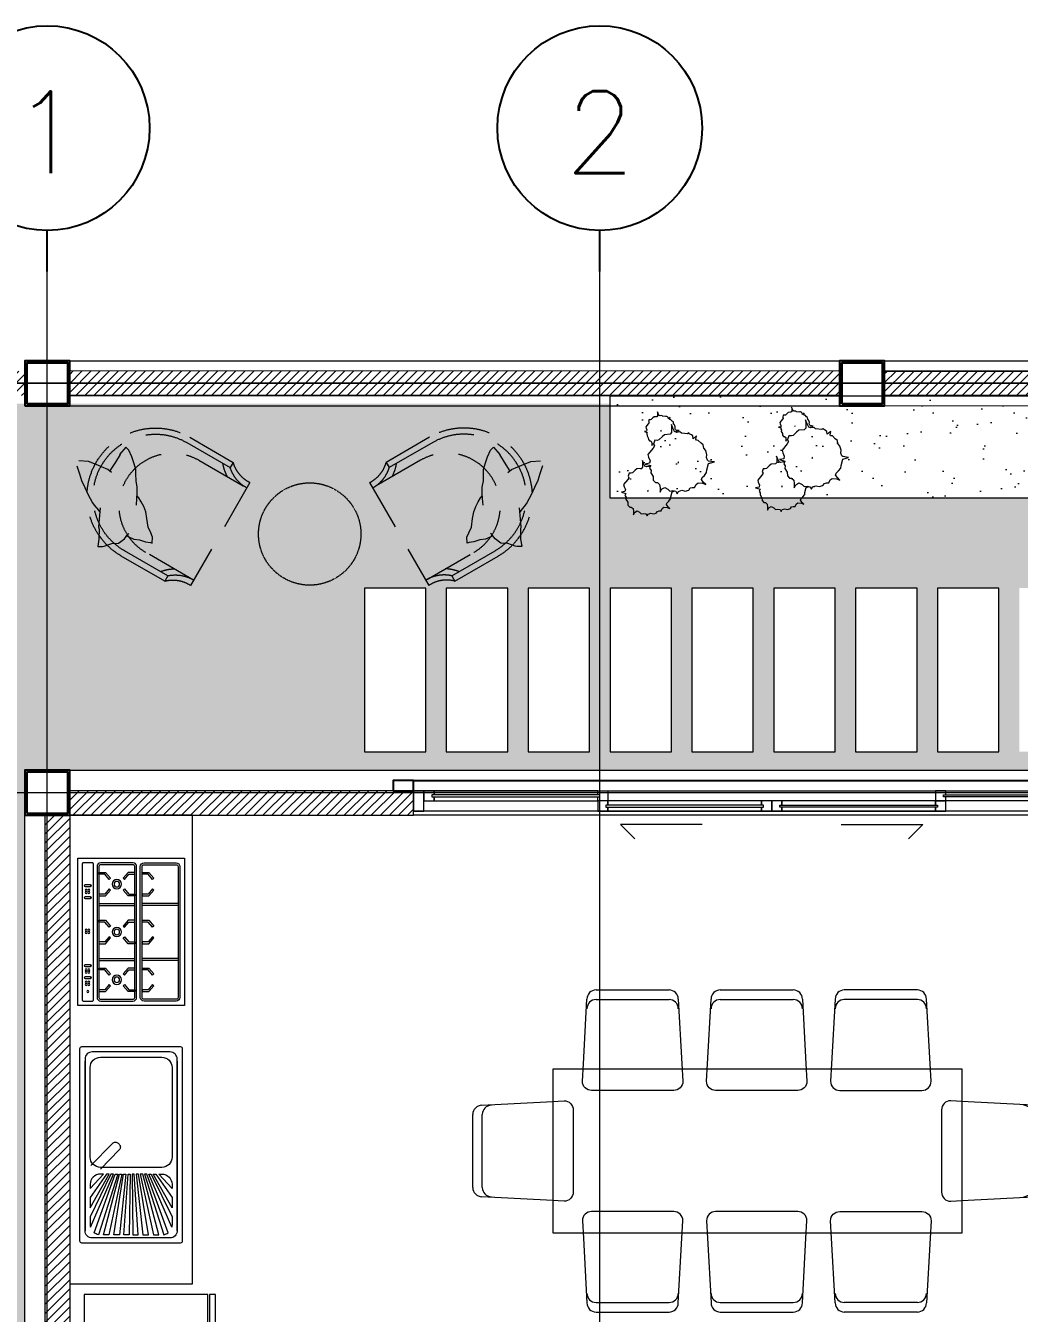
# Model space of a CAD drawing. Header units: millimetres. Extents: x 0 to 71617, y -15450 to 30894.
# Drawn here: x 20402 to 25256, y 24604 to 30894 of the extents above; entities that cross this region are included whole.
import ezdxf
from ezdxf.enums import TextEntityAlignment as Align

# ---------------------------------------------------------------- set-up
doc = ezdxf.new("R2010")
doc.units = ezdxf.units.MM
doc.linetypes.add('CENTER2', pattern=[1.125, 0.75, -0.125, 0.125, -0.125])
doc.linetypes.add('HIDDEN', pattern=[0.375, 0.25, -0.125])
for name, color, linetype, lineweight in [('A-elevation 0.1(8)', 251, 'Continuous', 9), ('axis', 40, 'CENTER2', 5), ('Brick Wall', 33, 'Continuous', 15), ('DIM2', 4, 'Continuous', 5), ('Furniture', 36, 'Continuous', 5), ('Hatch', 8, 'Continuous', 5), ('LINE-DETAIL-SAKURA', 2, 'Continuous', 30), ('Sanitary', 141, 'Continuous', 5), ('tree', 251, 'Continuous', 0), ('Wall Brick', 5, 'Continuous', 15), ('Window', 133, 'Continuous', 5)]:
    doc.layers.add(name, color=color, linetype=linetype, lineweight=lineweight)
for name, color, linetype in [('COL', 5, 'Continuous'), ('DIM', 4, 'Continuous'), ('DIMS-BUBL-005', 5, 'Continuous'), ('DIMS-BUBL-008', 250, 'Continuous'), ('Wall', 7, 'Continuous'), ('WINDOW-PLAN-SWING', 8, 'Continuous')]:
    doc.layers.add(name, color=color, linetype=linetype)
doc.styles.add('SIMPLEX', font='simplex.shx')

# ---------------------------------------------------------------- blocks, each defined once
blk = doc.blocks.new('A$C2BA96DE4')
at = {"layer": 'Furniture', "linetype": 'HIDDEN'}
for p, q in [((0.3649, 0.3351), (0.1199, 0.335)), ((0.1199, 0.335), (0.12, 0.305)), ((0, 0.29), (0, -0.29)), ((0.27, 0.26), (0, 0.2599)), ((0.365, 0.3051), (0.12, 0.305)), ((0.563, 0.1112), (0.591, 0.1317)), ((0.591, 0.1317), (0.6115, 0.1373)), ((0.6115, 0.1373), (0.6115, 0.1373)), ((0.6115, 0.1373), (0.6208, 0.0907)), ((0.5034, 0.0478), (0.5146, 0.0665)), ((0.5146, 0.0665), (0.5351, 0.087)), ((0.5351, 0.087), (0.563, 0.1112)), ((0.6208, 0.0907), (0.6177, 0.091)), ((0.6177, 0.091), (0.6195, 0.0481)), ((0.4661, -0.0044), (0.4866, 0.0198)), ((0.4866, 0.0198), (0.5034, 0.0478)), ((0.6195, 0.0481), (0.6223, -0.0039)), ((0.3911, -0.0706), (0.4127, -0.0569)), ((0.4127, -0.0569), (0.4324, -0.0451)), ((0.4251, -0.0827), (0.44, -0.0529)), ((0.4324, -0.0451), (0.4442, -0.0411)), ((0.44, -0.0529), (0.4512, -0.0305)), ((0.4512, -0.0305), (0.4661, -0.0044)), ((0.6102, -0.0059), (0.6326, -0.0022)), ((0.6326, -0.0022), (0.6662, -0.006)), ((0.6662, -0.006), (0.6867, -0.0078)), ((0.6867, -0.0078), (0.7342, -0.0145)), ((0.7342, -0.0145), (0.7771, -0.035)), ((0.7734, -0.0611), (0.7417, -0.0891)), ((0.3223, -0.1473), (0.3478, -0.1139)), ((0.3478, -0.1139), (0.3694, -0.0883)), ((0.3694, -0.0883), (0.3911, -0.0706)), ((0.7175, -0.1133), (0.6858, -0.1338)), ((0.7417, -0.0891), (0.7175, -0.1133)), ((0.2652, -0.2044), (0.279, -0.1788)), ((0.279, -0.1788), (0.2967, -0.165)), ((0.2967, -0.165), (0.3223, -0.1473)), ((0.5722, -0.182), (0.5482, -0.2322)), ((0.6038, -0.186), (0.5739, -0.1972)), ((0.6168, -0.1804), (0.6038, -0.186)), ((0.6578, -0.1543), (0.6168, -0.1804)), ((0.6858, -0.1338), (0.6578, -0.1543)), ((0.2751, -0.2063), (0.2652, -0.2044)), ((0.2967, -0.2162), (0.2751, -0.2063)), ((0.3272, -0.2224), (0.2967, -0.2162)), ((0.3528, -0.2322), (0.3272, -0.2224)), ((0.3803, -0.2361), (0.3528, -0.2322)), ((0.3915, -0.2356), (0.3803, -0.2361)), ((0.3901, -0.2263), (0.3882, -0.2204)), ((0.3941, -0.2539), (0.3901, -0.2263)), ((0.5482, -0.2322), (0.5325, -0.2676)), ((0.5739, -0.1972), (0.5609, -0.2028)), ((0, -0.2599), (0.2701, -0.2599)), ((0.12, -0.305), (0.365, -0.3049)), ((0.12, -0.305), (0.1201, -0.335)), ((0.4079, -0.2873), (0.3941, -0.2539)), ((0.4361, -0.3049), (0.4079, -0.2873)), ((0.4617, -0.3345), (0.4361, -0.3049)), ((0.5246, -0.2755), (0.501, -0.3187)), ((0.5325, -0.2676), (0.5246, -0.2755)), ((0.1201, -0.335), (0.3651, -0.3349)), ((0.4676, -0.3404), (0.4617, -0.3345)), ((0.4873, -0.3522), (0.4676, -0.3404)), ((0.4892, -0.3502), (0.4873, -0.3522)), ((0.501, -0.3187), (0.4892, -0.3502))]:
    blk.add_line(p, q, dxfattribs=at)
for centre, radius, start, end in [((0.0102, 0.4452), 0.1555, 266.23287, 314.89682), ((0.365, 0.0001), 0.335, 270.0088, 90.0088), ((0.0036, 0.4324), 0.1725, 268.78188, 312.39358), ((0.0036, 0.4324), 0.2025, 301.61384, 321.01583), ((0.2701, 0), 0.2599, 270.0088, 90.0088), ((0.365, 0.0001), 0.305, 270.0088, 90.0088), ((0.0038, -0.4324), 0.1725, 47.62402, 91.23572), ((0.0103, -0.4452), 0.1555, 45.12078, 93.78473), ((0.0038, -0.4324), 0.2025, 39.00177, 58.40376)]:
    blk.add_arc(centre, radius, start, end, dxfattribs=at)
blk = doc.blocks.new('ergh')
at = {"layer": 'Furniture'}
for p, q in [((12.813, 138.169, 0), (12.813, 138.769, 0)), ((12.813, 138.769, 0), (12.8436, 138.769, 0)), ((12.8436, 138.769, 0), (12.8436, 138.169, 0)), ((12.8511, 138.169, 0), (12.8511, 138.769, 0)), ((12.8511, 138.769, 0), (13.4559, 138.769, 0)), ((13.4559, 138.769, 0), (13.4559, 138.169, 0)), ((12.813, 138.2187, 0), (12.7821, 138.2187, 0)), ((12.7821, 138.2187, 0), (12.7821, 138.1939, 0)), ((12.7821, 138.1939, 0), (12.813, 138.1939, 0)), ((12.813, 138.1939, 0), (12.813, 138.2187, 0)), ((12.8436, 138.169, 0), (12.813, 138.169, 0)), ((13.4559, 138.169, 0), (12.8511, 138.169, 0))]:
    blk.add_line(p, q, dxfattribs=at)
blk = doc.blocks.new('qrwet')
at = {"layer": 'Furniture', "linetype": 'ByBlock', "elevation": 0}
for points in [[(12.4751, 139.3926), (12.4751, 140.3326, 0.414214), (12.4651, 140.3426), (11.9851, 140.3426, 0.414214), (11.9751, 140.3326), (11.9751, 139.3926, 0.414214), (11.9851, 139.3826), (12.4651, 139.3826, 0.414214)], [(12.1264, 140.0054), (12.0251, 140.2149), (12.0251, 140.2526, -0.061214), (12.0266, 140.2647), (12.1386, 140.0054)], [(12.0658, 140.3017, 0.121125), (12.044, 140.2918), (12.1479, 140.0054), (12.1601, 140.0054)], [(12.3845, 140.3017, -0.121125), (12.4062, 140.2918), (12.3024, 140.0054), (12.2901, 140.0054)], [(12.3239, 140.0054), (12.4251, 140.2149), (12.4251, 140.2526, 0.061214), (12.4236, 140.2647), (12.3116, 140.0054)], [(12.0251, 140.0554), (12.0251, 140.0757), (12.0895, 140.0054), (12.0751, 140.0054, -0.414214)], [(12.4251, 140.0554), (12.4251, 140.0757), (12.3607, 140.0054), (12.3751, 140.0054, 0.414214)], [(12.4251, 139.4846), (12.4251, 139.9226, 0.414214), (12.3751, 139.9726), (12.0751, 139.9726, 0.414214), (12.0251, 139.9226), (12.0251, 139.4846, 0.414214), (12.0751, 139.4346), (12.3751, 139.4346, 0.414214)]]:
    blk.add_lwpolyline(points, format="xyb", close=True, dxfattribs=at)
for points in [[(12.4501, 139.4546), (12.4501, 140.2826, 0.414214), (12.4151, 140.3176), (12.0351, 140.3176, 0.414214), (12.0001, 140.2826), (12.0001, 139.4546)], [(12.4501, 140.2826), (12.4501, 139.4436, -0.414214), (12.4151, 139.4086), (12.0351, 139.4086, -0.414214), (12.0001, 139.4436), (12.0001, 140.2826)], [(12.0281, 139.9641), (12.1341, 139.8555, 0.414214), (12.1624, 139.8551), (12.1665, 139.8592, 0.414214), (12.1669, 139.8874), (12.0753, 139.9813, 0.414214)]]:
    blk.add_lwpolyline(points, format="xyb", dxfattribs=at)
for points in [[(12.1801, 140.0054), (12.1162, 140.3026), (12.0901, 140.3026), (12.1679, 140.0054)], [(12.2001, 140.0054), (12.1685, 140.3026), (12.1401, 140.3026), (12.1886, 140.0054)], [(12.2162, 140.3026), (12.1901, 140.3026), (12.2101, 140.0054), (12.2201, 140.0054)], [(12.2341, 140.3026), (12.2601, 140.3026), (12.2401, 140.0054), (12.2301, 140.0054)], [(12.2501, 140.0054), (12.2818, 140.3026), (12.3101, 140.3026), (12.2616, 140.0054)], [(12.2701, 140.0054), (12.3341, 140.3026), (12.3601, 140.3026), (12.2824, 140.0054)], [(12.1041, 140.0054), (12.0251, 140.1193), (12.0251, 140.1697), (12.1171, 140.0054)], [(12.3462, 140.0054), (12.4251, 140.1193), (12.4251, 140.1697), (12.3332, 140.0054)]]:
    blk.add_lwpolyline(points, close=True, dxfattribs=at)
blk = doc.blocks.new('reth')
at = {"layer": 'Furniture', "linetype": 'ByBlock'}
for p, q in [((12.4057, 139.0734, 0), (12.4116, 139.0734, 0)), ((12.4057, 139.0152, 0), (12.4116, 139.0152, 0)), ((11.9816, 138.9864, 0), (12.1571, 138.9864, 0)), ((11.9816, 138.9774, 0), (12.1571, 138.9774, 0)), ((12.3686, 138.9864, 0), (12.1931, 138.9864, 0)), ((12.3686, 138.9774, 0), (12.1931, 138.9774, 0)), ((11.9816, 138.7179, 0), (12.1571, 138.7179, 0)), ((11.9816, 138.7089, 0), (12.1571, 138.7089, 0)), ((12.3686, 138.7179, 0), (12.1931, 138.7179, 0)), ((12.3686, 138.7089, 0), (12.1931, 138.7089, 0)), ((12.4057, 138.6828, 0), (12.4116, 138.6828, 0)), ((12.4057, 138.6246, 0), (12.4116, 138.6246, 0))]:
    blk.add_line(p, q, dxfattribs=at)
at = {"layer": 'Furniture', "linetype": 'ByBlock', "elevation": 0}
for points in [[(11.9501, 138.4876), (12.4721, 138.4876), (12.4721, 139.2076), (11.9501, 139.2076)], [(12.1571, 139.1296), (12.1571, 139.1386), (12.1241, 139.1386), (12.0999, 139.1104), (12.1068, 139.1045), (12.1282, 139.1296)], [(12.1931, 139.1296), (12.1931, 139.1386), (12.2262, 139.1386), (12.2503, 139.1104), (12.2435, 139.1045), (12.222, 139.1296)], [(12.3686, 139.1296), (12.3686, 139.1386), (12.3356, 139.1386), (12.3114, 139.1104), (12.3183, 139.1045), (12.3397, 139.1296)], [(12.1571, 139.033), (12.1571, 139.024), (12.1241, 139.024), (12.0999, 139.0521), (12.1068, 139.058), (12.1282, 139.033)], [(12.1931, 139.033), (12.1931, 139.024), (12.2262, 139.024), (12.2503, 139.0521), (12.2435, 139.058), (12.222, 139.033)], [(12.3686, 139.033), (12.3686, 139.024), (12.3356, 139.024), (12.3114, 139.0521), (12.3183, 139.058), (12.3397, 139.033)], [(12.1571, 138.8959), (12.1571, 138.9049), (12.1241, 138.9049), (12.0999, 138.8767), (12.1068, 138.8708), (12.1282, 138.8959)], [(12.1931, 138.8959), (12.1931, 138.9049), (12.2262, 138.9049), (12.2503, 138.8767), (12.2435, 138.8708), (12.222, 138.8959)], [(12.3686, 138.8959), (12.3686, 138.9049), (12.3356, 138.9049), (12.3114, 138.8767), (12.3183, 138.8708), (12.3397, 138.8959)], [(12.1571, 138.7993), (12.1571, 138.7903), (12.1241, 138.7903), (12.0999, 138.8185), (12.1068, 138.8243), (12.1282, 138.7993)], [(12.1931, 138.7993), (12.1931, 138.7903), (12.2262, 138.7903), (12.2503, 138.8185), (12.2435, 138.8243), (12.222, 138.7993)], [(12.3686, 138.7993), (12.3686, 138.7903), (12.3356, 138.7903), (12.3114, 138.8185), (12.3183, 138.8243), (12.3397, 138.7993)], [(12.1571, 138.6623), (12.1571, 138.6713), (12.1241, 138.6713), (12.0999, 138.6431), (12.1068, 138.6373), (12.1282, 138.6623)], [(12.1931, 138.6623), (12.1931, 138.6713), (12.2262, 138.6713), (12.2503, 138.6431), (12.2435, 138.6373), (12.222, 138.6623)], [(12.3686, 138.6623), (12.3686, 138.6713), (12.3356, 138.6713), (12.3114, 138.6431), (12.3183, 138.6373), (12.3397, 138.6623)], [(12.1571, 138.5657), (12.1571, 138.5567), (12.1241, 138.5567), (12.0999, 138.5849), (12.1068, 138.5908), (12.1282, 138.5657)], [(12.1931, 138.5657), (12.1931, 138.5567), (12.2262, 138.5567), (12.2503, 138.5849), (12.2435, 138.5908), (12.222, 138.5657)], [(12.3686, 138.5657), (12.3686, 138.5567), (12.3356, 138.5567), (12.3114, 138.5849), (12.3183, 138.5908), (12.3397, 138.5657)]]:
    blk.add_lwpolyline(points, close=True, dxfattribs=at)
for points in [[(11.9906, 138.5101), (12.1481, 138.5101, 0.414214), (12.1661, 138.5281), (12.1661, 139.1671, 0.414214), (12.1481, 139.1851), (11.9906, 139.1851, 0.414214), (11.9726, 139.1671), (11.9726, 138.5281, 0.414214)], [(11.9906, 138.5191), (12.1481, 138.5191, 0.414214), (12.1571, 138.5281), (12.1571, 139.1671, 0.414214), (12.1481, 139.1761), (11.9906, 139.1761, 0.414214), (11.9816, 139.1671), (11.9816, 138.5281, 0.414214)], [(12.3596, 138.5101), (12.2021, 138.5101, -0.414214), (12.1841, 138.5281), (12.1841, 139.1671, -0.414214), (12.2021, 139.1851), (12.3596, 139.1851, -0.414214), (12.3776, 139.1671), (12.3776, 138.5281, -0.414214)], [(12.3596, 138.5191), (12.2021, 138.5191, -0.414214), (12.1931, 138.5281), (12.1931, 139.1671, -0.414214), (12.2021, 139.1761), (12.3596, 139.1761, -0.414214), (12.3686, 139.1671), (12.3686, 138.5281, -0.414214)], [(12.4451, 138.5101), (12.4001, 138.5101, -0.414214), (12.3956, 138.5146), (12.3956, 139.1806, -0.414214), (12.4001, 139.1851), (12.4451, 139.1851, -0.414214), (12.4496, 139.1806), (12.4496, 138.5146, -0.414214)], [(12.4339, 139.0678, 1), (12.4339, 139.0791), (12.4114, 139.0791, 1), (12.4114, 139.0678)], [(12.4339, 139.0096, 1), (12.4339, 139.0209), (12.4114, 139.0209, 1), (12.4114, 139.0096)], [(12.4339, 138.6772, 1), (12.4339, 138.6885), (12.4114, 138.6885, 1), (12.4114, 138.6772)], [(12.4339, 138.619, 1), (12.4339, 138.6303), (12.4114, 138.6303, 1), (12.4114, 138.619)]]:
    blk.add_lwpolyline(points, format="xyb", close=True, dxfattribs=at)
at = {"layer": 'Furniture', "linetype": 'ByBlock'}
for centre, radius in [((12.2809, 139.0813, 0), 0.0225), ((12.2809, 139.0813, 0), 0.0135), ((12.4175, 139.0512, 0), 0.0045), ((12.4175, 139.04, 0), 0.0045), ((12.4309, 139.0512, 0), 0.0045), ((12.4309, 139.04, 0), 0.0045), ((12.2809, 138.8476, 0), 0.0225), ((12.2809, 138.8476, 0), 0.0135), ((12.4175, 138.8566, 0), 0.0045), ((12.4175, 138.8454, 0), 0.0045), ((12.4309, 138.8566, 0), 0.0045), ((12.4309, 138.8454, 0), 0.0045), ((12.2809, 138.614, 0), 0.0225), ((12.2809, 138.614, 0), 0.0135), ((12.4175, 138.662, 0), 0.0045), ((12.4175, 138.6508, 0), 0.0045), ((12.4309, 138.662, 0), 0.0045), ((12.4309, 138.6508, 0), 0.0045), ((12.4175, 138.6024, 0), 0.0045), ((12.4175, 138.5912, 0), 0.0045), ((12.4226, 138.5569, 0), 0.0045), ((12.4309, 138.6024, 0), 0.0045), ((12.4309, 138.5912, 0), 0.0045)]:
    blk.add_circle(centre, radius, dxfattribs=at)
blk = doc.blocks.new('BUBBLE-V4')
at = {"layer": 'DIMS-BUBL-008'}
blk.add_line((0, -0.68), (0, -0.48), dxfattribs=at)
blk.add_circle((0, 0.02), 0.5, dxfattribs=at)
at = {"layer": 'DIMS-BUBL-005', "style": 'SIMPLEX'}
blk.add_attdef('-', text='', height=0.38, dxfattribs=at).set_placement((0, 0), align=Align.MIDDLE)
blk = doc.blocks.new('GRIDLINE-GF')
at = {"layer": 'axis'}
for p, q in [((-2700, -6362.2, -0.1), (-2700, 12546.8)), ((0, -6362.2, -0.1), (0, 12546.8)), ((48410, 10000), (-4020, 10000))]:
    blk.add_line(p, q, dxfattribs=at)
at = {"layer": 'DIMS-BUBL-008'}
ref = blk.add_blockref('BUBBLE-V4', (-2700, 13226.8), dxfattribs=dict(at, xscale=1000, yscale=1000, zscale=1000))
ref.add_attrib('-', '1', dxfattribs={"layer": 'DIMS-BUBL-005', "height": 400, "style": 'SIMPLEX'}).set_placement((-2700, 13226.8), align=Align.MIDDLE)
ref = blk.add_blockref('BUBBLE-V4', (0, 13226.8), dxfattribs=dict(at, xscale=1000, yscale=1000, zscale=1000))
ref.add_attrib('-', '2', dxfattribs={"layer": 'DIMS-BUBL-005', "height": 400, "style": 'SIMPLEX'}).set_placement((0, 13226.8), align=Align.MIDDLE)
blk = doc.blocks.new('nhyuhgf')
at = {"layer": 'Brick Wall'}
blk.add_lwpolyline([(0, 0.22), (-3.5, 0.22), (-3.5, 0.1), (0, 0.1)], close=True, dxfattribs=at)
at = {"layer": 'Wall'}
for points in [[(-3.6, 0.27), (-3.5, 0.27), (-3.5, 0.22), (-3.6, 0.22)], [(0, 0.27), (0.1, 0.27), (0.1, 0.22), (0, 0.22)]]:
    blk.add_lwpolyline(points, close=True, dxfattribs=at)
blk.add_lwpolyline([(0, 0.27), (-3.5, 0.27)], dxfattribs=at)
at = {"layer": 'Window'}
for points in [[(0, 0.22), (-3.5, 0.22), (-3.5, 0.12), (0, 0.12)], [(-3.45, 0.22), (-3.5, 0.22), (-3.5, 0.12), (-3.45, 0.12)], [(-2.59, 0.2), (-3.41, 0.2), (-3.41, 0.19), (-2.59, 0.19)], [(-0.91, 0.2), (-0.09, 0.2), (-0.09, 0.19), (-0.91, 0.19)], [(-0.05, 0.22), (0, 0.22), (0, 0.12), (-0.05, 0.12)], [(-1.79, 0.15), (-2.56, 0.15), (-2.56, 0.14), (-1.79, 0.14)], [(-1.71, 0.15), (-0.94, 0.15), (-0.94, 0.14), (-1.71, 0.14)]]:
    blk.add_lwpolyline(points, close=True, dxfattribs=at)
for points in [[(-3.4, 0.2), (-3.4, 0.22), (-3.45, 0.22), (-3.45, 0.17), (-3.4, 0.17), (-3.4, 0.19)], [(-2.6, 0.2), (-2.6, 0.22), (-3.4, 0.22), (-3.4, 0.2)], [(-3.4, 0.19), (-3.4, 0.17), (-2.6, 0.17), (-2.6, 0.19)], [(-2.6, 0.2), (-2.6, 0.22), (-2.55, 0.22), (-2.55, 0.17), (-2.6, 0.17), (-2.6, 0.19)], [(-0.9, 0.2), (-0.9, 0.22), (-0.95, 0.22), (-0.95, 0.17), (-0.9, 0.17), (-0.9, 0.19)], [(-0.9, 0.2), (-0.9, 0.22), (-0.1, 0.22), (-0.1, 0.2)], [(-0.1, 0.19), (-0.1, 0.17), (-0.9, 0.17), (-0.9, 0.19)], [(-0.1, 0.2), (-0.1, 0.22), (-0.05, 0.22), (-0.05, 0.17), (-0.1, 0.17), (-0.1, 0.19)], [(-2.55, 0.14), (-2.55, 0.12), (-2.6, 0.12), (-2.6, 0.17), (-2.55, 0.17), (-2.55, 0.15)], [(-2.55, 0.15), (-2.55, 0.17), (-1.8, 0.17), (-1.8, 0.15)], [(-1.8, 0.14), (-1.8, 0.12), (-2.55, 0.12), (-2.55, 0.14)], [(-1.8, 0.15), (-1.8, 0.17), (-1.75, 0.17), (-1.75, 0.12), (-1.8, 0.12), (-1.8, 0.14)], [(-1.7, 0.14), (-1.7, 0.12), (-1.75, 0.12), (-1.75, 0.17), (-1.7, 0.17), (-1.7, 0.15)], [(-1.7, 0.15), (-1.7, 0.17), (-0.95, 0.17), (-0.95, 0.15)], [(-0.95, 0.14), (-0.95, 0.12), (-1.7, 0.12), (-1.7, 0.14)], [(-0.95, 0.15), (-0.95, 0.17), (-0.9, 0.17), (-0.9, 0.12), (-0.95, 0.12), (-0.95, 0.14)]]:
    blk.add_lwpolyline(points, dxfattribs=at)
at = {"layer": 'WINDOW-PLAN-SWING', "lineweight": 9}
for points in [[(-2.0892, 0.0549), (-2.4892, 0.0549), (-2.4184, -0.0158)], [(-1.4108, 0.0549), (-1.0108, 0.0549), (-1.0816, -0.0158)]]:
    blk.add_lwpolyline(points, dxfattribs=at)
blk = doc.blocks.new('2D WALL G.F')
at = {"layer": 'Hatch'}
h = blk.add_hatch(dxfattribs=at)
h.set_pattern_fill('LINE', color=256, scale=250, angle=45, style=0)
h.set_pattern_definition([(45, (-2110, -10510), (-22.097087, 22.097087), [])])
h.paths.add_polyline_path([(109.8, 410), (550, 410), (550, 110), (440, 110), (440, 300), (109.8, 300)])
h.paths.add_polyline_path([(-9.9, 3390), (109.8, 3390), (109.8, 110), (-9.9, 110)])
h.paths.add_polyline_path([(2690, -2890), (2810, -2890), (2810, -110), (2690, -110)])
h.paths.add_polyline_path([(6670, -3490), (6670, -3390), (6790, -3390), (6790, -3490)])
h.paths.add_polyline_path([(7940, -3490), (8060, -3490), (8060, -3110), (7940, -3110)])
h.paths.add_polyline_path([(6270, -10), (6670, -10), (6670, -2590), (6790, -2590), (6790, 110), (6270, 110)])
h.paths.add_polyline_path([(7890, 1210), (6270, 1210), (6270, 2490), (6410, 2490), (6410, 1340), (7890, 1340)])
h.paths.add_polyline_path([(5610, 3390), (6270, 3390), (6270, 3290), (6410, 3290), (6410, 3370), (6870, 3370), (6870, 3510), (5610, 3510)])
h.paths.add_polyline_path([(7470, 3370), (7470, 3510), (8000, 3510), (8000, 3370), (7930, 3370), (7930, 3370)])
h.paths.add_polyline_path([(5290, 3390), (5390, 3390), (5390, 3510), (5290, 3510)])
h.paths.add_polyline_path([(110, 3390), (1790, 3390), (1790, 3510), (110, 3510)])
at = {"layer": 'Hatch', "color": 3, "linetype": 'HIDDEN', "elevation": 7.9}
blk.add_lwpolyline([(-2000, -10500), (8000, -10500), (8000, 5500), (-2000, 5500)], close=True, dxfattribs=at)
at = {"layer": 'Wall Brick'}
for points in [[(110, 3390), (1790, 3390), (1790, 3510), (110, 3510)], [(-9.9, 3390), (109.8, 3390), (109.8, 110), (-9.9, 110)]]:
    blk.add_lwpolyline(points, close=True, dxfattribs=at)
at = {"layer": 'Window', "color": 6, "extrusion": (0, 0, -1), "xscale": 1000, "yscale": 1000, "zscale": -1000}
blk.add_blockref('nhyuhgf', (-1790, 3290, 0), dxfattribs=at)
blk = doc.blocks.new('table 2000x800')
at = {"color": 0}
for p, q in [((-786.7, -211.9), (-786.7, -568.9)), ((-739.9, -211.9), (-739.9, -568.9)), ((739.9, -211.9), (739.9, -568.9)), ((786.7, -211.9), (786.7, -568.9)), ((-786.7, -818.3), (-786.7, -1175.3)), ((-739.9, -818.3), (-739.9, -1175.3)), ((739.9, -818.3), (739.9, -1175.3)), ((786.7, -818.3), (786.7, -1175.3)), ((-786.7, -1781.7), (-786.7, -1424.7)), ((-739.9, -1781.7), (-739.9, -1424.7)), ((739.9, -1781.7), (739.9, -1424.7)), ((786.7, -1781.7), (786.7, -1424.7))]:
    blk.add_line(p, q, dxfattribs=at)
for points in [[(-400, 0), (-400, -2000), (400, -2000), (400, 0), (-400, 0)], [(-426.3, -149.8), (-742, -167.3)], [(426.3, -149.8), (742, -167.3)], [(-742, -613.6), (-426.3, -631.1)], [(742, -613.6), (426.3, -631.1)], [(-426.3, -756.1), (-742, -773.7)], [(426.3, -756.1), (742, -773.7)], [(-742, -1219.9), (-426.3, -1237.5)], [(742, -1219.9), (426.3, -1237.5)], [(-742, -1380.1), (-426.3, -1362.5)], [(742, -1380.1), (426.3, -1362.5)], [(-426.3, -1843.9), (-742, -1826.3)], [(426.3, -1843.9), (742, -1826.3)]]:
    blk.add_lwpolyline(points, dxfattribs=at)
for points in [[(-426.3, -631.1), (-340.4, -635.9, 0.414214), (-295.8, -591.2), (-295.8, -189.6, 0.414214), (-340.4, -145), (-426.3, -149.8)], [(426.3, -631.1), (340.4, -635.9, -0.414214), (295.8, -591.2), (295.8, -189.6, -0.414214), (340.4, -145), (426.3, -149.8)], [(-426.3, -1237.5), (-340.4, -1242.2, 0.414214), (-295.8, -1197.6), (-295.8, -796, 0.414214), (-340.4, -751.4), (-426.3, -756.1)], [(426.3, -1237.5), (340.4, -1242.2, -0.414214), (295.8, -1197.6), (295.8, -796, -0.414214), (340.4, -751.4), (426.3, -756.1)], [(-426.3, -1362.5), (-340.4, -1357.8, -0.414214), (-295.8, -1402.4), (-295.8, -1804, -0.414214), (-340.4, -1848.6), (-426.3, -1843.9)], [(426.3, -1362.5), (340.4, -1357.8, 0.414214), (295.8, -1402.4), (295.8, -1804, 0.414214), (340.4, -1848.6), (426.3, -1843.9)]]:
    blk.add_lwpolyline(points, format="xyb", dxfattribs=at)
for centre, start, end in [((-742, -211.9), 90, 180), ((-695.3, -211.9), 90, 180), ((695.3, -211.9), 0, 90), ((742, -211.9), 0, 90), ((-742, -568.9), 180, 270), ((-695.3, -568.9), 180, 270), ((695.3, -568.9), 270, 0), ((742, -568.9), 270, 0), ((-742, -818.3), 90, 180), ((-695.3, -818.3), 90, 180), ((695.3, -818.3), 0, 90), ((742, -818.3), 0, 90), ((-742, -1175.3), 180, 270), ((-695.3, -1175.3), 180, 270), ((695.3, -1175.3), 270, 0), ((742, -1175.3), 270, 0), ((-742, -1424.7), 90, 180), ((-695.3, -1424.7), 90, 180), ((695.3, -1424.7), 0, 90), ((742, -1424.7), 0, 90), ((-742, -1781.7), 180, 270), ((-695.3, -1781.7), 180, 270), ((695.3, -1781.7), 270, 0), ((742, -1781.7), 270, 0)]:
    blk.add_arc(centre, 44.6, start, end, dxfattribs=at)
blk = doc.blocks.new('A$C6DA40E50')
at = {"color": 0}
for p, q in [((-0.1785, 1.3909), (0.1785, 1.3909)), ((-0.1785, 1.3441), (0.1785, 1.3441)), ((-0.1785, -1.3441), (0.1785, -1.3441)), ((-0.1785, -1.3909), (0.1785, -1.3909))]:
    blk.add_line(p, q, dxfattribs=at)
for points in [[(-0.2407, 1.0305), (-0.2231, 1.3463)], [(0.2231, 1.3463), (0.2407, 1.0305)], [(-0.2407, -1.0305), (-0.2231, -1.3463)], [(0.2231, -1.3463), (0.2407, -1.0305)]]:
    blk.add_lwpolyline(points, dxfattribs=at)
for points in [[(0.2407, 1.0305), (0.2454, 0.9446, -0.414214), (0.2008, 0.9), (-0.2008, 0.9, -0.414214), (-0.2454, 0.9446), (-0.2407, 1.0305)], [(0.2407, -1.0305), (0.2454, -0.9446, 0.414214), (0.2008, -0.9), (-0.2008, -0.9, 0.414214), (-0.2454, -0.9446), (-0.2407, -1.0305)]]:
    blk.add_lwpolyline(points, format="xyb", dxfattribs=at)
for centre, start, end in [((-0.1785, 1.3463), 90, 180), ((0.1785, 1.3463), 0, 90), ((-0.1785, 1.2995), 90, 180), ((0.1785, 1.2995), 0, 90), ((-0.1785, -1.2995), 180, 270), ((0.1785, -1.2995), 270, 0), ((-0.1785, -1.3463), 180, 270), ((0.1785, -1.3463), 270, 0)]:
    blk.add_arc(centre, 0.0446, start, end, dxfattribs=at)
at = {"color": 0, "xscale": 0.001, "yscale": 0.001, "zscale": 0.001}
blk.add_blockref('table 2000x800', (0, 1), dxfattribs=at)
blk = doc.blocks.new('FURNITURE-GF')
at = {"layer": 'Furniture', "xscale": 1000, "yscale": 1000, "zscale": 1000, "rotation": 90.00000000000007}
blk.add_blockref('A$C6DA40E50', (770, 4750), dxfattribs=at)
blk = doc.blocks.new('trees top 024')
at = {"color": 0}
for p, q in [((-1.872, 2.629), (-2.019, 2.54)), ((-1.771, 2.619), (-1.872, 2.629)), ((-1.678, 2.679), (-1.771, 2.619)), ((-1.577, 2.629), (-1.678, 2.679)), ((-1.515, 2.858), (-1.577, 2.629)), ((-1.484, 2.679), (-1.515, 2.858)), ((-1.376, 2.659), (-1.484, 2.679)), ((-1.236, 2.719), (-1.376, 2.659)), ((-1.128, 2.748), (-1.236, 2.719)), ((-0.872, 2.54), (-1.128, 2.748)), ((-2.655, 2.252), (-2.538, 2.192)), ((-2.484, 2.252), (-2.655, 2.252)), ((-2.538, 2.192), (-2.461, 2.063)), ((-2.461, 2.063), (-2.531, 1.934)), ((-2.345, 2.272), (-2.484, 2.252)), ((-2.267, 2.361), (-2.345, 2.272)), ((-2.166, 2.53), (-2.267, 2.44)), ((-2.267, 2.44), (-2.267, 2.361)), ((-2.019, 2.54), (-2.166, 2.53)), ((-0.779, 2.48), (-0.872, 2.54)), ((-0.701, 2.52), (-0.779, 2.48)), ((-0.546, 2.47), (-0.701, 2.52)), ((-0.554, 2.371), (-0.546, 2.47)), ((-0.531, 2.301), (-0.554, 2.371)), ((-0.399, 2.162), (-0.531, 2.301)), ((-0.322, 2.073), (-0.399, 2.162)), ((-0.306, 1.844), (-0.322, 2.073)), ((-2.616, 1.616), (-2.717, 1.556)), ((-2.717, 1.556), (-2.624, 1.506)), ((-2.624, 1.506), (-2.577, 1.367)), ((-2.593, 1.735), (-2.616, 1.616)), ((-2.531, 1.934), (-2.608, 1.854)), ((-2.608, 1.854), (-2.593, 1.735)), ((-2.577, 1.367), (-2.608, 1.238)), ((-1.446, 1.536), (-1.469, 1.506)), ((-1.469, 1.506), (-1.422, 1.506)), ((-1.422, 1.506), (-1.446, 1.536)), ((-0.533, 1.366), (-0.717, 1.255)), ((-0.407, 1.354), (-0.533, 1.366)), ((-0.291, 1.428), (-0.407, 1.354)), ((-0.236, 1.785), (-0.306, 1.844)), ((-0.165, 1.366), (-0.291, 1.428)), ((-0.25, 1.397), (-0.205, 1.447)), ((-0.043, 1.785), (-0.236, 1.785)), ((-0.229, 1.576), (-0.198, 1.665)), ((-0.205, 1.447), (-0.229, 1.576)), ((-0.198, 1.665), (-0.058, 1.735)), ((-0.087, 1.652), (-0.165, 1.366)), ((-0.048, 1.428), (-0.087, 1.652)), ((-0.058, 1.735), (0.097, 1.795)), ((0.087, 1.404), (-0.048, 1.428)), ((0.097, 1.795), (-0.043, 1.785)), ((0.262, 1.478), (0.087, 1.404)), ((0.397, 1.515), (0.262, 1.478)), ((0.717, 1.255), (0.397, 1.515)), ((0.957, 1.316), (0.85, 1.316)), ((0.85, 1.316), (0.923, 1.279)), ((1.044, 1.328), (0.957, 1.316)), ((1.092, 1.384), (1.044, 1.328)), ((1.155, 1.49), (1.092, 1.434)), ((1.092, 1.434), (1.092, 1.384)), ((1.247, 1.496), (1.155, 1.49)), ((1.339, 1.552), (1.247, 1.496)), ((1.402, 1.546), (1.339, 1.552)), ((1.461, 1.583), (1.402, 1.546)), ((1.524, 1.552), (1.461, 1.583)), ((1.562, 1.695), (1.524, 1.552)), ((1.582, 1.583), (1.562, 1.695)), ((1.65, 1.57), (1.582, 1.583)), ((1.737, 1.608), (1.65, 1.57)), ((1.805, 1.626), (1.737, 1.608)), ((1.964, 1.496), (1.805, 1.626)), ((2.023, 1.459), (1.964, 1.496)), ((2.071, 1.483), (2.023, 1.459)), ((2.168, 1.452), (2.071, 1.483)), ((2.163, 1.39), (2.168, 1.452)), ((2.178, 1.347), (2.163, 1.39)), ((2.26, 1.26), (2.178, 1.347)), ((-2.608, 1.238), (-2.569, 1.089)), ((-2.569, 1.089), (-2.484, 1.029)), ((-2.484, 1.029), (-2.461, 0.95)), ((-2.461, 0.95), (-2.461, 0.851)), ((-2.461, 0.851), (-2.337, 0.791)), ((-2.337, 0.791), (-2.275, 0.711)), ((-2.275, 0.711), (-2.29, 0.533)), ((-1.298, 0.894), (-1.511, 0.894)), ((-1.511, 0.894), (-1.366, 0.82)), ((-1.366, 0.82), (-1.269, 0.658)), ((-1.269, 0.658), (-1.356, 0.497)), ((-1.124, 0.919), (-1.298, 0.894)), ((-1.027, 1.031), (-1.124, 0.919)), ((-0.901, 1.242), (-1.027, 1.13)), ((-1.027, 1.13), (-1.027, 1.031)), ((-0.717, 1.255), (-0.901, 1.242)), ((0.833, 1.18), (0.717, 1.255)), ((0.93, 1.23), (0.833, 1.18)), ((0.923, 1.279), (0.96, 1.217)), ((1.124, 1.168), (0.93, 1.23)), ((1.114, 1.043), (1.124, 1.168)), ((1.143, 0.956), (1.114, 1.043)), ((1.308, 0.783), (1.143, 0.956)), ((1.405, 0.671), (1.308, 0.783)), ((1.424, 0.385), (1.405, 0.671)), ((1.606, 0.869), (1.591, 0.85)), ((1.591, 0.85), (1.62, 0.85)), ((1.62, 0.85), (1.606, 0.869)), ((2.308, 1.204), (2.26, 1.26)), ((2.318, 1.061), (2.308, 1.204)), ((2.362, 1.024), (2.318, 1.061)), ((2.328, 0.62), (2.347, 0.775)), ((2.347, 0.775), (2.381, 0.813)), ((2.483, 1.024), (2.362, 1.024)), ((2.366, 0.893), (2.386, 0.949)), ((2.381, 0.813), (2.366, 0.893)), ((2.386, 0.949), (2.473, 0.993)), ((2.473, 0.993), (2.57, 1.03)), ((2.57, 1.03), (2.483, 1.024)), ((-2.29, 0.533), (-2.345, 0.403)), ((-2.345, 0.403), (-2.244, 0.503)), ((-2.244, 0.503), (-2.143, 0.572)), ((-2.143, 0.572), (-2.066, 0.552)), ((-2.066, 0.552), (-1.973, 0.453)), ((-1.973, 0.453), (-1.856, 0.364)), ((-1.856, 0.364), (-1.748, 0.354)), ((-1.748, 0.354), (-1.492, 0.284)), ((-1.463, 0.099), (-1.589, 0.025)), ((-1.589, 0.025), (-1.473, -0.037)), ((-1.492, 0.284), (-1.451, 0.142)), ((-1.434, 0.248), (-1.463, 0.099)), ((-1.356, 0.497), (-1.453, 0.397)), ((-1.453, 0.397), (-1.434, 0.248)), ((0, 0), (-0.029, -0.037)), ((0.029, -0.037), (0, 0)), ((1.511, 0.311), (1.424, 0.385)), ((1.754, 0.311), (1.511, 0.311)), ((1.521, 0.05), (1.56, 0.161)), ((1.55, -0.112), (1.521, 0.05)), ((1.539, 0.096), (1.577, 0.086)), ((1.56, 0.161), (1.734, 0.248)), ((1.577, 0.086), (1.62, -0.063)), ((1.62, -0.063), (1.64, 0.086)), ((1.64, 0.086), (1.659, 0.111)), ((1.659, 0.111), (1.727, 0.136)), ((1.727, 0.136), (1.8, 0.13)), ((1.734, 0.248), (1.928, 0.323)), ((1.928, 0.323), (1.754, 0.311)), ((1.8, 0.13), (1.906, 0.161)), ((1.906, 0.161), (1.969, 0.21)), ((1.969, 0.21), (2.052, 0.223)), ((2.052, 0.223), (2.09, 0.279)), ((2.09, 0.279), (2.163, 0.347)), ((2.163, 0.347), (2.168, 0.397)), ((2.168, 0.397), (2.192, 0.409)), ((2.192, 0.409), (2.279, 0.39)), ((2.207, 0.477), (2.279, 0.49)), ((2.279, 0.39), (2.207, 0.477)), ((2.279, 0.49), (2.304, 0.521)), ((2.304, 0.521), (2.333, 0.577)), ((2.352, 0.589), (2.328, 0.62)), ((2.333, 0.577), (2.352, 0.589)), ((-1.473, -0.037), (-1.415, -0.211)), ((-1.415, -0.211), (-1.453, -0.373)), ((-1.453, -0.373), (-1.405, -0.559)), ((-1.405, -0.559), (-1.298, -0.634)), ((-1.298, -0.634), (-1.269, -0.733)), ((-0.029, -0.037), (0.029, -0.037)), ((1.395, -0.696), (1.453, -0.584)), ((1.444, -0.497), (1.482, -0.186)), ((1.492, -0.559), (1.444, -0.497)), ((1.453, -0.584), (1.492, -0.559)), ((1.482, -0.186), (1.55, -0.112)), ((-1.269, -0.733), (-1.269, -0.857)), ((-1.269, -0.857), (-1.114, -0.932)), ((-1.056, -1.255), (-1.124, -1.416)), ((-1.124, -1.416), (-0.998, -1.292)), ((-1.114, -0.932), (-1.037, -1.031)), ((-1.037, -1.031), (-1.056, -1.255)), ((-0.998, -1.292), (-0.872, -1.205)), ((-0.872, -1.205), (-0.775, -1.23)), ((-0.775, -1.23), (-0.659, -1.354)), ((0.727, -1.317), (0.891, -1.292)), ((0.891, -1.292), (0.969, -1.18)), ((0.969, -1.18), (1.114, -1.043)), ((1.114, -1.043), (1.124, -0.944)), ((1.124, -0.944), (1.172, -0.919)), ((1.172, -0.919), (1.347, -0.956)), ((1.201, -0.783), (1.347, -0.758)), ((1.347, -0.956), (1.201, -0.783)), ((1.347, -0.758), (1.395, -0.696)), ((-0.659, -1.354), (-0.514, -1.466)), ((-0.514, -1.466), (-0.378, -1.478)), ((-0.378, -1.478), (-0.058, -1.565)), ((-0.058, -1.565), (0.029, -1.863)), ((0.029, -1.863), (0.068, -1.565)), ((0.068, -1.565), (0.107, -1.515)), ((0.107, -1.515), (0.242, -1.466)), ((0.242, -1.466), (0.388, -1.478)), ((0.388, -1.478), (0.601, -1.416)), ((0.601, -1.416), (0.727, -1.317))]:
    blk.add_line(p, q, dxfattribs=at)
blk = doc.blocks.new('tree0002')
at = {"color": 0, "xscale": 500, "yscale": 500, "zscale": 500}
blk.add_blockref('trees top 024', (1737266, 70360), dxfattribs=at)
blk = doc.blocks.new('LANDSCAPE SITE')
h = blk.add_hatch()
h.set_pattern_fill('AR-SAND', color=256, scale=5, angle=180, style=0)
h.paths.add_polyline_path([(3550, 14900), (3850, 14900), (3850, 14100), (3550, 14100)], flags=16)
h.paths.add_polyline_path([(4250, 14100), (3950, 14100), (3950, 14900), (4250, 14900)], flags=16)
h.paths.add_polyline_path([(4350, 14900), (4650, 14900), (4650, 14100), (4350, 14100)], flags=16)
h.paths.add_polyline_path([(4750, 14900), (5050, 14900), (5050, 14100), (4750, 14100)], flags=16)
h.paths.add_polyline_path([(5150, 14900), (5450, 14900), (5450, 14100), (5150, 14100)], flags=16)
h.paths.add_polyline_path([(5550, 14900), (5850, 14900), (5850, 14100), (5550, 14100)], flags=16)
h.paths.add_polyline_path([(5950, 14900), (6250, 14900), (6250, 14100), (5950, 14100)], flags=16)
h.paths.add_polyline_path([(6350, 14900), (6650, 14900), (6650, 14100), (6350, 14100)], flags=16)
h.paths.add_polyline_path([(6750, 14900), (7050, 14900), (7050, 14100), (6750, 14100)], flags=16)
h.paths.add_polyline_path([(7150, 14900), (7450, 14900), (7450, 14100), (7150, 14100)], flags=16)
h.paths.add_polyline_path([(7550, 14900), (7850, 14900), (7850, 14100), (7550, 14100)], flags=16)
edge = h.paths.add_edge_path()
edge.add_line((3804.8, 110), (4590, 110))
edge.add_line((4590, 110), (4590, 3800))
edge.add_line((4590, 3800), (1890, 3800))
edge.add_line((1890, 3800), (1890, 14010))
edge.add_line((1890, 14010), (8050, 14010))
edge.add_line((8050, 14010), (8050, 15339.6))
edge.add_line((8050, 15339.6), (4750, 15339.6))
edge.add_line((4750, 15339.6), (4750, 15800))
edge.add_line((4750, 15800), (600, 15800))
edge.add_line((600, 15800), (600, 110))
edge.add_line((600, 110), (3804.8, 110))
edge.add_line((3804.8, 110), (3804.8, 110))
h = blk.add_hatch()
h.set_pattern_fill('AR-SAND', color=256, scale=5, angle=180, style=0)
h.paths.add_polyline_path([(4750, 15339.6), (4750, 15839.6), (8050, 15839.6), (8050, 15339.6)])
at = {"elevation": 0}
for points in [[(8050, 15839.6), (8050, 15339.6), (4750, 15339.6), (4750, 15839.6)], [(4750, 15339.6), (4750, 15839.6), (8050, 15839.6), (8050, 15339.6)]]:
    blk.add_lwpolyline(points, close=True, dxfattribs=at)
blk.add_lwpolyline([(4590, 110), (4590, 3790), (1890, 3790), (1890, 14010), (8050, 14010), (8050, 15400)], dxfattribs=at)
at = {"xscale": 0.1925586510379964, "yscale": 0.1925586510379964, "zscale": 0.1925586510379964, "rotation": 90}
for p in [(18629.4, -319011.7, 0), (19284.8, -318990, 0)]:
    blk.add_blockref('tree0002', p, dxfattribs=at)
blk = doc.blocks.new('Col-1')
at = {"layer": 'COL'}
for points in [[(-10, -10), (210, -10), (210, 210), (-10, 210)], [(0, 0), (200, 0), (200, 200), (0, 200)]]:
    blk.add_lwpolyline(points, close=True, dxfattribs=at)
blk = doc.blocks.new('COL-GF1')
at = {"layer": 'COL'}
blk.add_blockref('Col-1', (-100, 8700), dxfattribs=at)
blk = doc.blocks.new('FENCE COLUMN')
at = {"layer": 'COL'}
for points in [[(-110, -110), (110, -110), (110, 110), (-110, 110)], [(-100, -100), (100, -100), (100, 100), (-100, 100)]]:
    blk.add_lwpolyline(points, close=True, dxfattribs=at)
blk = doc.blocks.new('FENCE1')
at = {"layer": 'Hatch'}
h = blk.add_hatch(dxfattribs=at)
h.set_pattern_fill('LINE', color=256, scale=250, angle=45, style=0)
h.set_pattern_definition([(45, (-110, -110), (-22.097087, 22.097087), [])])
h.paths.add_polyline_path([(110, 15959.6), (1890, 15959.6), (1890, 15839.6), (110, 15839.6)])
h.paths.add_polyline_path([(2110, 15840), (5871.9, 15839.6), (5871.9, 15959.6), (2110, 15960)])
h.paths.add_polyline_path([(6091.9, 15959.6), (9890, 15959.6), (9890, 15839.6), (6091.9, 15839.6)])
h.paths.add_polyline_path([(10110, 15959.6), (13890, 15959.6), (13890, 15839.6), (10112, 15839.6)])
h.paths.add_polyline_path([(14110, 15839.6), (17890, 15839.6), (17890, 15959.6), (14110, 15959.6)])
h.paths.add_polyline_path([(18110, 15839.6), (21890, 15839.6), (21890, 15959.6), (18110, 15959.6)])
h.paths.add_polyline_path([(22110, 15959.6), (25890, 15959.6), (25890, 15839.6), (22110, 15839.6)])
h.paths.add_polyline_path([(26110, 15839.6), (29890, 15839.6), (29890, 15959.6), (26110, 15959.6)])
h.paths.add_polyline_path([(30110, 15959.6), (33890, 15959.6), (33890, 15839.6), (30110, 15839.6)])
h.paths.add_polyline_path([(34110, 15959.6), (37890, 15959.6), (37890, 15839.6), (34110, 15839.6)])
h.paths.add_polyline_path([(38110, 15839.6), (41890, 15839.6), (41890, 15959.6), (38110, 15959.6)])
h.paths.add_polyline_path([(42110, 15839.6), (45890, 15839.6), (45890, 15949.6), (42110, 15949.6)])
h.paths.add_polyline_path([(46110, 15839.6), (49890, 15839.6), (49890, 15959.6), (46110, 15959.6)])
h.paths.add_polyline_path([(50110, 15839.6), (51890, 15839.6), (51890, 15959.6), (50110, 15959.6)])
h.paths.add_polyline_path([(51940, 10609.7), (52060, 10609.7), (52060, 15789.6), (51940, 15789.6)])
h.paths.add_polyline_path([(51940, 5509.9), (52060, 5509.9), (52060, 10389.7), (51940, 10389.7)])
h.paths.add_polyline_path([(51940, 110), (52060, 110), (52060, 5289.9), (51940, 5289.9)])
h.paths.add_polyline_path([(-60, 5289.9), (60, 5289.9), (60, 110), (-60, 110)])
h.paths.add_polyline_path([(-60, 10389.7), (60, 10389.7), (60, 5509.9), (-60, 5509.9)])
h.paths.add_polyline_path([(-70, 15789.6), (70, 15789.6), (70, 10609.7), (-70, 10609.7)])
at = {"layer": 'DIM', "color": 3, "elevation": -7.9}
for points in [[(1900, 15800), (1900, 16000), (2100, 16000), (2100, 15800)], [(5881.9, 15799.6), (5881.9, 15999.6), (6081.9, 15999.6), (6081.9, 15799.6)]]:
    blk.add_lwpolyline(points, close=True, dxfattribs=at)
at = {"layer": 'Hatch', "elevation": -7.9}
for points in [[(5871.9, 15959.6), (2110, 15960), (2110, 16009.5), (5871.9, 16009)], [(6091.9, 16009), (9890, 16009), (9890, 15959.6), (6091.9, 15959.6)], [(2110, 15789.5), (5871.9, 15789), (5871.9, 15839.6), (2110, 15840)], [(9890, 15787), (6091.9, 15789), (6091.9, 15839.6), (9890, 15839.6)]]:
    blk.add_lwpolyline(points, close=True, dxfattribs=at)
at = {"layer": 'Hatch', "color": 3}
blk.add_lwpolyline([(0, -100), (10000, -100), (10000, 15900), (0, 15900)], close=True, dxfattribs=at)
at = {"layer": 'Wall Brick', "elevation": -7.9}
for points in [[(2110, 15840), (5871.9, 15839.6), (5871.9, 15959.6), (2110, 15960)], [(6091.9, 15959.6), (9890, 15959.6), (9890, 15839.6), (6091.9, 15839.6)]]:
    blk.add_lwpolyline(points, close=True, dxfattribs=at)
at = {"layer": 'COL'}
for p in [(2000, 15900), (5981.9, 15899.6, -7.9)]:
    blk.add_blockref('FENCE COLUMN', p, dxfattribs=at)

msp = doc.modelspace()

# ---------------------------------------------------------------- linework, layer by layer
at = {"layer": 'A-elevation 0.1(8)', "elevation": 0}
for points in [[(22056.5, 27346.7), (22356.5, 27346.7), (22356.5, 28146.7), (22056.5, 28146.7)], [(22456.5, 27346.7), (22756.5, 27346.7), (22756.5, 28146.7), (22456.5, 28146.7)], [(22856.5, 27346.7), (23156.5, 27346.7), (23156.5, 28146.7), (22856.5, 28146.7)], [(23256.5, 27346.7), (23556.5, 27346.7), (23556.5, 28146.7), (23256.5, 28146.7)], [(23656.5, 27346.7), (23956.5, 27346.7), (23956.5, 28146.7), (23656.5, 28146.7)], [(24056.5, 27346.7), (24356.5, 27346.7), (24356.5, 28146.7), (24056.5, 28146.7)], [(24456.5, 27346.7), (24756.5, 27346.7), (24756.5, 28146.7), (24456.5, 28146.7)], [(24856.5, 27346.7), (25156.5, 27346.7), (25156.5, 28146.7), (24856.5, 28146.7)]]:
    msp.add_lwpolyline(points, close=True, dxfattribs=at)
at = {"layer": 'Furniture', "elevation": 0}
msp.add_lwpolyline([(21216.4, 27036.7), (20616.4, 27036.7), (20616.4, 24747.3), (21216.4, 24747.3)], close=True, dxfattribs=at)
at = {"layer": 'Furniture', "linetype": 'HIDDEN'}
msp.add_circle((21789.1, 28410.7, 0), 250, dxfattribs=at)
at = {"layer": 'Hatch', "elevation": 0}
msp.add_lwpolyline([(22296.5, 27206.7), (22196.5, 27206.7), (22196.5, 27156.7), (22296.5, 27156.7)], close=True, dxfattribs=at)
msp.add_lwpolyline([(22296.5, 27206.7), (25796.5, 27206.7)], dxfattribs=at)

# ---------------------------------------------------------------- block references
at = {"layer": 'DIM2'}
msp.add_blockref('GRIDLINE-GF', (23206.5, 17146.7, 0), dxfattribs=at)
at = {"layer": 'Furniture', "ltscale": 500, "yscale": 1000, "zscale": 1000}
for p, xscale, rotation in [((21351.9, 28410.7, 0), -1000, 330.0000000000001), ((22226.4, 28410.7, 0), 1000, 30.00000000000003)]:
    msp.add_blockref('A$C2BA96DE4', p, dxfattribs=dict(at, xscale=xscale, rotation=rotation))
at = {"layer": 'Furniture'}
msp.add_blockref('FURNITURE-GF', (23206.5, 20646.7, 0), dxfattribs=at)
at = {"layer": 'LINE-DETAIL-SAKURA'}
for name, p in [('FENCE1', (18506.5, 13247.1, 15.9)), ('COL-GF1', (20506.5, 18346.7, 0))]:
    msp.add_blockref(name, p, dxfattribs=at)
at = {"layer": 'Sanitary', "color": 6, "xscale": -1000, "yscale": 1000, "zscale": 1000}
for name, p in [('reth', (33127.5, -112380.9, 0)), ('ergh', (34142.3, -114073.3, 0))]:
    msp.add_blockref(name, p, dxfattribs=at)
at = {"layer": 'Sanitary', "color": 6, "xscale": -1000, "yscale": 1000, "zscale": 1000, "rotation": 180}
msp.add_blockref('qrwet', (8691.3, 165289.4, 0), dxfattribs=at)
at = {"layer": 'tree'}
msp.add_blockref('LANDSCAPE SITE', (18506.5, 13246.7), dxfattribs=at)
at = {"layer": 'Wall Brick', "color": 1}
msp.add_blockref('2D WALL G.F', (20506.5, 23646.7, 0), dxfattribs=at)

doc.saveas('drawing.dxf')
